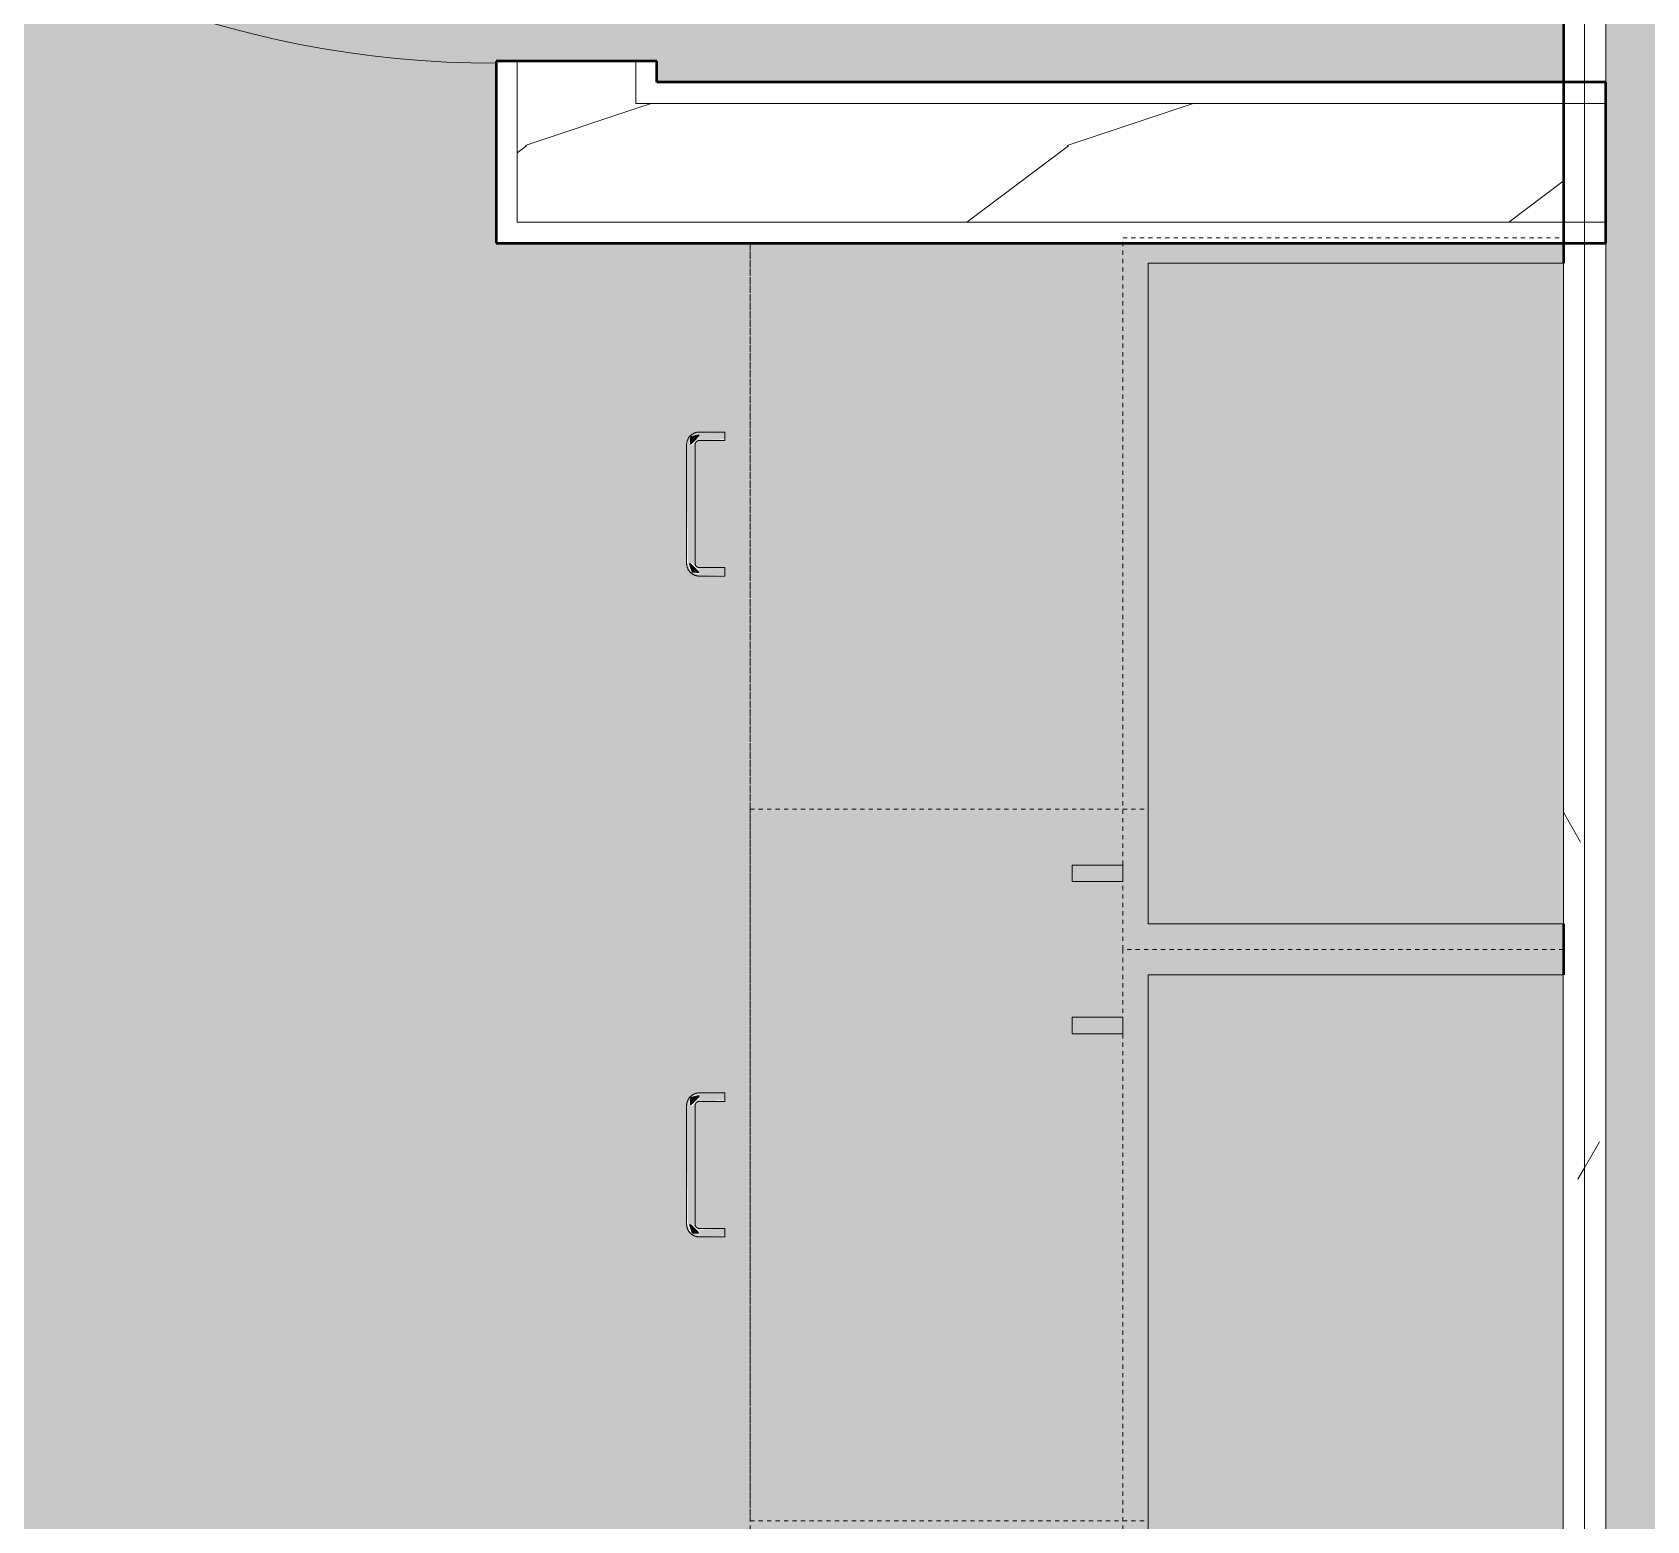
# Model space of a CAD drawing. Header units: inches. Extents: x -4218 to -1814, y 9706 to 12426.
# Drawn here: x -2983.71 to -2936.06, y 12035.33 to 12079.25 of the extents above; entities that cross this region are included whole.
import ezdxf

# ---------------------------------------------------------------- set-up
doc = ezdxf.new("R2010")
doc.units = ezdxf.units.IN
doc.header["$MEASUREMENT"] = 0
doc.linetypes.add('Dash', pattern=[0.25, 0.125, -0.125])
for name, color, linetype, lineweight in [('0-1', 7, 'Continuous', 5), ('0-2', 10, 'Continuous', 13), ('A-AREA-PATT-3', 7, 'Continuous', 9), ('A-DOOR-1', 7, 'Continuous', 9), ('A-DOOR-2', 50, 'Continuous', 20), ('A-WALL', 113, 'Continuous', 13), ('A-WALL-2', 250, 'Continuous', 50), ('A-WALL-3', 10, 'Continuous', 13), ('A-WALL-PATT-2', 55, 'Continuous', 9), ('A-WALL-PATT-6', 111, 'Continuous', 9), ('I-WALL-3', 2, 'Continuous', 50), ('Q-CASE', 31, 'Continuous', 9), ('Q-CASE-1', 9, 'Continuous', 9), ('Q-CASE-3', 7, 'Continuous', 9), ('Q-CASE-4', 7, 'Dash', 9), ('Q-CASE-HDLN-1', 7, 'Dash', 9), ('Q-CASE-HDLN-2', 31, 'Continuous', 9)]:
    doc.layers.add(name, color=color, linetype=linetype, lineweight=lineweight)
pattern_1 = [(216.87, (6.397, 15.994), (47.98094286, 31.9870857), [7.997, -71.971]), (206.565, (15.994, 11.196), (-15.993714, -15.9941327), [17.881, -17.881]), (198.435, (15.994, 3.199), (-31.9867405, -15.9938803), [10.115, -40.461])]
pattern_2 = [(0, (0, 0), (30.72, 7.68), [1.267, -21.773, 1.267, -21.773, -122.88]), (0, (0, 0), (30.72, 7.68), [-46.08, 1.267, -44.813, 1.267, -21.773, -53.76]), (0, (0, 0), (30.72, 7.68), [-115.2, 1.267, -14.093, 1.267, -37.133]), (120, (11.52, 3.84), (-22.011075, 22.7643004), [1.267, -21.773, 1.267, -21.773, -122.88]), (120, (11.52, 3.84), (-22.011075, 22.7643004), [-46.08, 1.267, -44.813, 1.267, -21.773, -53.76]), (120, (11.52, 3.84), (-22.011075, 22.7643004), [-115.2, 1.267, -14.093, 1.267, -37.133]), (240, (15.36, 19.2), (-8.708925, -30.4443004), [1.267, -21.773, 1.267, -21.773, -122.88]), (240, (15.36, 19.2), (-8.708925, -30.4443004), [-46.08, 1.267, -44.813, 1.267, -21.773, -53.76]), (240, (15.36, 19.2), (-8.708925, -30.4443004), [-115.2, 1.267, -14.093, 1.267, -37.133])]

# ---------------------------------------------------------------- blocks, each defined once
blk = doc.blocks.new('OD_CW_Countertop - OD_CW_Countertop-2380507-FLOOR PLAN - 2ND FLOOR')
at = {"layer": 'Q-CASE-HDLN-1'}
blk.add_line((0.738, 0), (130.706, 0), dxfattribs=at)
blk = doc.blocks.new('Single-Flush - 30_ x 80_ - MAGIC PAK DOOR-1420870-FLOOR PLAN - 2ND FLOOR')
at = {"layer": 'A-DOOR-1'}
blk.add_arc((15, 2.375), 30.067, 93.8141, 180, dxfattribs=at)
at = {"layer": 'A-DOOR-2'}
for p, q in [((13, 2.375), (13, 32.375)), ((15, 32.375), (13, 32.375)), ((15, 2.375), (15, 32.375)), ((15, 2.375), (13, 2.375))]:
    blk.add_line(p, q, dxfattribs=at)
blk = doc.blocks.new('Drawer_Base_Cabinet_3_drawer_12205 - 21_-V68-FLOOR PLAN - 2ND FLOOR')
at = {"layer": 'Q-CASE'}
for points in [[(-1.012, 25.782), (-1.012, 25.812), (-1.286, 25.72), (-1.295, 25.5), (-1.23, 25.528), (-1.012, 25.75)], [(2.488, 25.625), (2.488, 25.875), (-1.012, 25.838), (-1.012, 25.625), (1.008, 25.625)], [(2.8, 25.5), (2.738, 25.768), (2.488, 25.782), (2.516, 25.717), (2.738, 25.5), (2.77, 25.5)], [(-1.142, 24.75), (-1.174, 25.5), (-1.383, 25.5), (-1.351, 24.75), (-1.154, 24.75)], [(2.858, 25.5), (2.617, 25.5), (2.649, 24.75), (2.858, 24.75), (2.858, 25.402)]]:
    blk.add_hatch(color=256, dxfattribs=at).paths.add_polyline_path(points, flags=0)
at = {"layer": 'Q-CASE-HDLN-1'}
for p, q in [((11.238, 24), (-9.762, 24)), ((-9.762, 24), (-9.762, 12.25)), ((11.238, 24), (11.238, 12.25))]:
    blk.add_line(p, q, dxfattribs=at)
at = {"layer": 'Q-CASE-HDLN-2'}
for p, q in [((2.488, 25.875), (-1.012, 25.875)), ((-1.387, 25.5), (-1.387, 24.75)), ((-1.387, 25.5), (-1.387, 24.75)), ((-1.387, 25.5), (-1.387, 24.75)), ((-1.137, 24.75), (-1.137, 25.5)), ((-1.137, 24.75), (-1.137, 25.5)), ((-1.137, 24.75), (-1.137, 25.5)), ((-1.012, 25.625), (2.488, 25.625)), ((2.613, 25.5), (2.613, 24.75)), ((2.613, 25.5), (2.613, 24.75)), ((2.613, 25.5), (2.613, 24.75)), ((2.863, 24.75), (2.863, 25.5)), ((2.863, 24.75), (2.863, 25.5)), ((2.863, 24.75), (2.863, 25.5)), ((-1.387, 24.75), (-1.383, 24.75)), ((-1.383, 24.75), (-1.387, 24.75)), ((-1.387, 24.75), (-1.383, 24.75)), ((-1.383, 24.75), (-1.387, 24.75)), ((-1.387, 24.75), (-1.383, 24.75)), ((-1.137, 24.75), (-1.387, 24.75)), ((-1.142, 24.75), (-1.137, 24.75)), ((-1.137, 24.75), (-1.142, 24.75)), ((-1.142, 24.75), (-1.137, 24.75)), ((-1.137, 24.75), (-1.142, 24.75)), ((-1.142, 24.75), (-1.137, 24.75)), ((2.617, 24.75), (2.613, 24.75)), ((2.613, 24.75), (2.617, 24.75)), ((2.617, 24.75), (2.613, 24.75)), ((2.613, 24.75), (2.617, 24.75)), ((2.863, 24.75), (2.613, 24.75)), ((2.613, 24.75), (2.617, 24.75)), ((2.863, 24.75), (2.858, 24.75)), ((2.858, 24.75), (2.863, 24.75)), ((2.863, 24.75), (2.858, 24.75)), ((2.858, 24.75), (2.863, 24.75)), ((2.858, 24.75), (2.863, 24.75))]:
    blk.add_line(p, q, dxfattribs=at)
at = {"layer": 'Q-CASE-HDLN-2', "flags": 128}
for points in [[(-1.012, 25.875), (-1.027, 25.875), (-1.042, 25.874), (-1.057, 25.872), (-1.072, 25.87), (-1.087, 25.868), (-1.101, 25.864), (-1.116, 25.86), (-1.13, 25.856), (-1.144, 25.851), (-1.158, 25.845), (-1.172, 25.839), (-1.185, 25.833), (-1.199, 25.825), (-1.211, 25.818), (-1.224, 25.81), (-1.236, 25.801), (-1.248, 25.792), (-1.26, 25.782), (-1.271, 25.772), (-1.281, 25.761), (-1.292, 25.75), (-1.301, 25.739), (-1.311, 25.727), (-1.319, 25.715), (-1.328, 25.703), (-1.336, 25.69), (-1.343, 25.677), (-1.35, 25.663), (-1.356, 25.65), (-1.362, 25.636), (-1.367, 25.622), (-1.372, 25.608), (-1.376, 25.593), (-1.379, 25.578), (-1.382, 25.564), (-1.384, 25.549), (-1.386, 25.534), (-1.387, 25.519), (-1.387, 25.504), (-1.387, 25.5)], [(-1.292, 25.75), (-1.301, 25.739), (-1.311, 25.727), (-1.319, 25.715), (-1.328, 25.703), (-1.336, 25.69), (-1.343, 25.677), (-1.35, 25.663), (-1.356, 25.65), (-1.362, 25.636), (-1.367, 25.622), (-1.372, 25.608), (-1.376, 25.593), (-1.379, 25.578), (-1.382, 25.564), (-1.384, 25.549), (-1.386, 25.534), (-1.387, 25.519), (-1.387, 25.504), (-1.387, 25.5)], [(-1.292, 25.75), (-1.301, 25.739), (-1.311, 25.727), (-1.319, 25.715), (-1.328, 25.703), (-1.336, 25.69), (-1.343, 25.677), (-1.35, 25.663), (-1.356, 25.65), (-1.362, 25.636), (-1.367, 25.622), (-1.372, 25.608), (-1.376, 25.593), (-1.379, 25.578), (-1.382, 25.564), (-1.384, 25.549), (-1.386, 25.534), (-1.387, 25.519), (-1.387, 25.504), (-1.387, 25.5)], [(-1.012, 25.875), (-1.027, 25.875), (-1.042, 25.874), (-1.057, 25.872), (-1.072, 25.87), (-1.087, 25.868), (-1.101, 25.864), (-1.116, 25.86), (-1.13, 25.856), (-1.144, 25.851), (-1.158, 25.845), (-1.172, 25.839), (-1.185, 25.833), (-1.199, 25.825), (-1.211, 25.818), (-1.224, 25.81), (-1.236, 25.801), (-1.248, 25.792), (-1.26, 25.782), (-1.271, 25.772)], [(-1.012, 25.875), (-1.027, 25.875), (-1.042, 25.874), (-1.057, 25.872), (-1.072, 25.87), (-1.087, 25.868), (-1.101, 25.864), (-1.116, 25.86), (-1.13, 25.856), (-1.144, 25.851), (-1.158, 25.845), (-1.172, 25.839), (-1.185, 25.833), (-1.199, 25.825), (-1.211, 25.818), (-1.224, 25.81), (-1.236, 25.801), (-1.248, 25.792), (-1.26, 25.782), (-1.271, 25.772)], [(2.738, 25.779), (2.727, 25.789), (2.715, 25.798), (2.703, 25.807), (2.69, 25.816), (2.678, 25.823), (2.664, 25.831), (2.651, 25.838), (2.637, 25.844), (2.624, 25.85), (2.61, 25.855), (2.595, 25.859), (2.581, 25.863), (2.566, 25.867), (2.551, 25.87), (2.537, 25.872), (2.522, 25.873), (2.507, 25.875), (2.492, 25.875), (2.488, 25.875)], [(2.738, 25.779), (2.727, 25.789), (2.715, 25.798), (2.703, 25.807), (2.69, 25.816), (2.678, 25.823), (2.664, 25.831), (2.651, 25.838), (2.637, 25.844), (2.624, 25.85), (2.61, 25.855), (2.595, 25.859), (2.581, 25.863), (2.566, 25.867), (2.551, 25.87), (2.537, 25.872), (2.522, 25.873), (2.507, 25.875), (2.492, 25.875), (2.488, 25.875)], [(2.863, 25.5), (2.862, 25.515), (2.862, 25.53), (2.86, 25.545), (2.858, 25.56), (2.855, 25.575), (2.852, 25.589), (2.848, 25.604), (2.844, 25.618), (2.839, 25.632), (2.833, 25.646), (2.827, 25.66), (2.82, 25.673), (2.813, 25.686), (2.805, 25.699), (2.797, 25.712), (2.788, 25.724), (2.779, 25.736), (2.77, 25.747), (2.76, 25.758), (2.749, 25.769), (2.738, 25.779), (2.727, 25.789), (2.715, 25.798), (2.703, 25.807), (2.69, 25.816), (2.678, 25.823), (2.664, 25.831), (2.651, 25.838), (2.637, 25.844), (2.624, 25.85), (2.61, 25.855), (2.595, 25.859), (2.581, 25.863), (2.566, 25.867), (2.551, 25.87), (2.537, 25.872), (2.522, 25.873), (2.507, 25.875), (2.492, 25.875), (2.488, 25.875)], [(2.863, 25.5), (2.862, 25.515), (2.862, 25.53), (2.86, 25.545), (2.858, 25.56), (2.855, 25.575), (2.852, 25.589), (2.848, 25.604), (2.844, 25.618), (2.839, 25.632), (2.833, 25.646), (2.827, 25.66), (2.82, 25.673), (2.813, 25.686), (2.805, 25.699), (2.797, 25.712), (2.788, 25.724), (2.779, 25.736), (2.77, 25.747), (2.76, 25.758)], [(2.863, 25.5), (2.862, 25.515), (2.862, 25.53), (2.86, 25.545), (2.858, 25.56), (2.855, 25.575), (2.852, 25.589), (2.848, 25.604), (2.844, 25.618), (2.839, 25.632), (2.833, 25.646), (2.827, 25.66), (2.82, 25.673), (2.813, 25.686), (2.805, 25.699), (2.797, 25.712), (2.788, 25.724), (2.779, 25.736), (2.77, 25.747), (2.76, 25.758)], [(-1.137, 25.5), (-1.137, 25.505), (-1.137, 25.51), (-1.136, 25.515), (-1.136, 25.52), (-1.135, 25.525), (-1.134, 25.53), (-1.132, 25.535), (-1.131, 25.539), (-1.129, 25.544), (-1.127, 25.549), (-1.125, 25.553), (-1.123, 25.558), (-1.121, 25.562), (-1.118, 25.566), (-1.115, 25.571), (-1.113, 25.575), (-1.109, 25.579), (-1.106, 25.582), (-1.103, 25.586), (-1.099, 25.59), (-1.096, 25.593), (-1.092, 25.596), (-1.088, 25.599), (-1.084, 25.602), (-1.08, 25.605), (-1.076, 25.608), (-1.071, 25.61), (-1.067, 25.613), (-1.062, 25.615), (-1.058, 25.617), (-1.053, 25.618), (-1.048, 25.62), (-1.043, 25.621), (-1.038, 25.622), (-1.034, 25.623), (-1.029, 25.624), (-1.024, 25.624), (-1.019, 25.625), (-1.014, 25.625)], [(-1.137, 25.5), (-1.137, 25.505), (-1.137, 25.51), (-1.136, 25.515), (-1.136, 25.52), (-1.135, 25.525), (-1.134, 25.53), (-1.132, 25.535), (-1.131, 25.539), (-1.129, 25.544), (-1.127, 25.549), (-1.125, 25.553), (-1.123, 25.558), (-1.121, 25.562), (-1.118, 25.566), (-1.115, 25.571), (-1.113, 25.575), (-1.109, 25.579), (-1.106, 25.582), (-1.103, 25.586), (-1.099, 25.59), (-1.096, 25.593), (-1.092, 25.596), (-1.088, 25.599), (-1.084, 25.602), (-1.08, 25.605), (-1.076, 25.608), (-1.071, 25.61), (-1.067, 25.613), (-1.062, 25.615), (-1.058, 25.617), (-1.053, 25.618), (-1.048, 25.62), (-1.043, 25.621), (-1.038, 25.622), (-1.034, 25.623), (-1.029, 25.624), (-1.024, 25.624), (-1.019, 25.625), (-1.014, 25.625)], [(-1.137, 25.5), (-1.137, 25.505), (-1.137, 25.51), (-1.136, 25.515), (-1.136, 25.52), (-1.135, 25.525), (-1.134, 25.53), (-1.132, 25.535), (-1.131, 25.539), (-1.129, 25.544), (-1.127, 25.549), (-1.125, 25.553), (-1.123, 25.558), (-1.121, 25.562), (-1.118, 25.566), (-1.115, 25.571), (-1.113, 25.575), (-1.109, 25.579), (-1.106, 25.582), (-1.103, 25.586), (-1.099, 25.59), (-1.096, 25.593), (-1.092, 25.596), (-1.088, 25.599), (-1.084, 25.602), (-1.08, 25.605), (-1.076, 25.608), (-1.071, 25.61), (-1.067, 25.613), (-1.062, 25.615), (-1.058, 25.617), (-1.053, 25.618), (-1.048, 25.62), (-1.043, 25.621), (-1.038, 25.622), (-1.034, 25.623), (-1.029, 25.624), (-1.024, 25.624), (-1.019, 25.625), (-1.014, 25.625), (-1.012, 25.625)], [(2.488, 25.625), (2.493, 25.625), (2.498, 25.625), (2.503, 25.624), (2.508, 25.623), (2.513, 25.623), (2.517, 25.621), (2.522, 25.62), (2.527, 25.619), (2.532, 25.617), (2.536, 25.615), (2.541, 25.613), (2.545, 25.611), (2.55, 25.608), (2.554, 25.606), (2.558, 25.603), (2.562, 25.6), (2.566, 25.597), (2.57, 25.594), (2.574, 25.591), (2.577, 25.587), (2.581, 25.583), (2.584, 25.58), (2.587, 25.576), (2.59, 25.572), (2.593, 25.568), (2.596, 25.563), (2.598, 25.559), (2.6, 25.554), (2.602, 25.55), (2.604, 25.545), (2.606, 25.541), (2.607, 25.536), (2.609, 25.531), (2.61, 25.526), (2.611, 25.521), (2.612, 25.516), (2.612, 25.511), (2.613, 25.506), (2.613, 25.501), (2.613, 25.5)], [(2.488, 25.625), (2.493, 25.625), (2.498, 25.625), (2.503, 25.624), (2.508, 25.623), (2.513, 25.623), (2.517, 25.621), (2.522, 25.62), (2.527, 25.619), (2.532, 25.617), (2.536, 25.615), (2.541, 25.613), (2.545, 25.611), (2.55, 25.608), (2.554, 25.606), (2.558, 25.603), (2.562, 25.6), (2.566, 25.597), (2.57, 25.594), (2.574, 25.591), (2.577, 25.587), (2.581, 25.583), (2.584, 25.58), (2.587, 25.576), (2.59, 25.572), (2.593, 25.568), (2.596, 25.563), (2.598, 25.559), (2.6, 25.554), (2.602, 25.55), (2.604, 25.545), (2.606, 25.541), (2.607, 25.536), (2.609, 25.531), (2.61, 25.526), (2.611, 25.521), (2.612, 25.516), (2.612, 25.511), (2.613, 25.506), (2.613, 25.501), (2.613, 25.5)], [(2.488, 25.625), (2.493, 25.625), (2.498, 25.625), (2.503, 25.624), (2.508, 25.623), (2.513, 25.623), (2.517, 25.621), (2.522, 25.62), (2.527, 25.619), (2.532, 25.617), (2.536, 25.615), (2.541, 25.613), (2.545, 25.611), (2.55, 25.608), (2.554, 25.606), (2.558, 25.603), (2.562, 25.6), (2.566, 25.597), (2.57, 25.594), (2.574, 25.591), (2.577, 25.587), (2.581, 25.583), (2.584, 25.58), (2.587, 25.576), (2.59, 25.572), (2.593, 25.568), (2.596, 25.563), (2.598, 25.559), (2.6, 25.554), (2.602, 25.55), (2.604, 25.545), (2.606, 25.541), (2.607, 25.536), (2.609, 25.531), (2.61, 25.526), (2.611, 25.521), (2.612, 25.516), (2.612, 25.511), (2.613, 25.506), (2.613, 25.501), (2.613, 25.5)]]:
    blk.add_lwpolyline(points, dxfattribs=at)
blk = doc.blocks.new('Drawer_Base_Cabinet_3_drawer_12205 - 18_-V69-FLOOR PLAN - 2ND FLOOR')
at = {"layer": 'Q-CASE'}
for points in [[(-1.012, 25.782), (-1.012, 25.812), (-1.286, 25.72), (-1.295, 25.5), (-1.23, 25.528), (-1.012, 25.75)], [(2.488, 25.625), (2.488, 25.875), (-1.012, 25.838), (-1.012, 25.625), (1.616, 25.625)], [(2.8, 25.5), (2.738, 25.768), (2.488, 25.782), (2.516, 25.717), (2.738, 25.5), (2.77, 25.5)], [(-1.142, 25.5), (-1.383, 25.5), (-1.351, 24.75), (-1.142, 24.75)], [(2.858, 25.5), (2.617, 25.5), (2.649, 24.75), (2.858, 24.75), (2.858, 25.402)]]:
    blk.add_hatch(color=256, dxfattribs=at).paths.add_polyline_path(points, flags=0)
at = {"layer": 'Q-CASE-HDLN-1'}
for p, q in [((8.436, 24), (-8.262, 24)), ((-8.262, 24), (-8.262, 12.25))]:
    blk.add_line(p, q, dxfattribs=at)
at = {"layer": 'Q-CASE-HDLN-2'}
for p, q in [((2.488, 25.875), (-1.012, 25.875)), ((-1.387, 25.5), (-1.387, 24.75)), ((-1.387, 25.5), (-1.387, 24.75)), ((-1.387, 25.5), (-1.387, 24.75)), ((-1.137, 24.75), (-1.137, 25.5)), ((-1.137, 24.75), (-1.137, 25.5)), ((-1.137, 24.75), (-1.137, 25.5)), ((-1.012, 25.625), (2.488, 25.625)), ((2.613, 25.5), (2.613, 24.75)), ((2.613, 25.5), (2.613, 24.75)), ((2.613, 25.5), (2.613, 24.75)), ((2.863, 24.75), (2.863, 25.5)), ((2.863, 24.75), (2.863, 25.5)), ((2.863, 24.75), (2.863, 25.5)), ((-1.387, 24.75), (-1.383, 24.75)), ((-1.383, 24.75), (-1.387, 24.75)), ((-1.387, 24.75), (-1.383, 24.75)), ((-1.383, 24.75), (-1.387, 24.75)), ((-1.387, 24.75), (-1.383, 24.75)), ((-1.137, 24.75), (-1.387, 24.75)), ((-1.142, 24.75), (-1.137, 24.75)), ((-1.137, 24.75), (-1.142, 24.75)), ((-1.142, 24.75), (-1.137, 24.75)), ((-1.137, 24.75), (-1.142, 24.75)), ((-1.142, 24.75), (-1.137, 24.75)), ((2.617, 24.75), (2.613, 24.75)), ((2.613, 24.75), (2.617, 24.75)), ((2.617, 24.75), (2.613, 24.75)), ((2.613, 24.75), (2.617, 24.75)), ((2.863, 24.75), (2.613, 24.75)), ((2.613, 24.75), (2.617, 24.75)), ((2.863, 24.75), (2.858, 24.75)), ((2.858, 24.75), (2.863, 24.75)), ((2.863, 24.75), (2.858, 24.75)), ((2.858, 24.75), (2.863, 24.75)), ((2.858, 24.75), (2.863, 24.75))]:
    blk.add_line(p, q, dxfattribs=at)
at = {"layer": 'Q-CASE-HDLN-2', "flags": 128}
for points in [[(-1.012, 25.875), (-1.027, 25.875), (-1.042, 25.874), (-1.057, 25.872), (-1.072, 25.87), (-1.087, 25.868), (-1.101, 25.864), (-1.116, 25.86), (-1.13, 25.856), (-1.144, 25.851), (-1.158, 25.845), (-1.172, 25.839), (-1.185, 25.833), (-1.199, 25.825), (-1.211, 25.818), (-1.224, 25.81), (-1.236, 25.801), (-1.248, 25.792), (-1.26, 25.782), (-1.271, 25.772), (-1.281, 25.761), (-1.292, 25.75), (-1.301, 25.739), (-1.311, 25.727), (-1.319, 25.715), (-1.328, 25.703), (-1.336, 25.69), (-1.343, 25.677), (-1.35, 25.663), (-1.356, 25.65), (-1.362, 25.636), (-1.367, 25.622), (-1.372, 25.608), (-1.376, 25.593), (-1.379, 25.578), (-1.382, 25.564), (-1.384, 25.549), (-1.386, 25.534), (-1.387, 25.519), (-1.387, 25.504), (-1.387, 25.5)], [(-1.292, 25.75), (-1.301, 25.739), (-1.311, 25.727), (-1.319, 25.715), (-1.328, 25.703), (-1.336, 25.69), (-1.343, 25.677), (-1.35, 25.663), (-1.356, 25.65), (-1.362, 25.636), (-1.367, 25.622), (-1.372, 25.608), (-1.376, 25.593), (-1.379, 25.578), (-1.382, 25.564), (-1.384, 25.549), (-1.386, 25.534), (-1.387, 25.519), (-1.387, 25.504), (-1.387, 25.5)], [(-1.292, 25.75), (-1.301, 25.739), (-1.311, 25.727), (-1.319, 25.715), (-1.328, 25.703), (-1.336, 25.69), (-1.343, 25.677), (-1.35, 25.663), (-1.356, 25.65), (-1.362, 25.636), (-1.367, 25.622), (-1.372, 25.608), (-1.376, 25.593), (-1.379, 25.578), (-1.382, 25.564), (-1.384, 25.549), (-1.386, 25.534), (-1.387, 25.519), (-1.387, 25.504), (-1.387, 25.5)], [(-1.012, 25.875), (-1.027, 25.875), (-1.042, 25.874), (-1.057, 25.872), (-1.072, 25.87), (-1.087, 25.868), (-1.101, 25.864), (-1.116, 25.86), (-1.13, 25.856), (-1.144, 25.851), (-1.158, 25.845), (-1.172, 25.839), (-1.185, 25.833), (-1.199, 25.825), (-1.211, 25.818), (-1.224, 25.81), (-1.236, 25.801), (-1.248, 25.792), (-1.26, 25.782), (-1.271, 25.772)], [(-1.012, 25.875), (-1.027, 25.875), (-1.042, 25.874), (-1.057, 25.872), (-1.072, 25.87), (-1.087, 25.868), (-1.101, 25.864), (-1.116, 25.86), (-1.13, 25.856), (-1.144, 25.851), (-1.158, 25.845), (-1.172, 25.839), (-1.185, 25.833), (-1.199, 25.825), (-1.211, 25.818), (-1.224, 25.81), (-1.236, 25.801), (-1.248, 25.792), (-1.26, 25.782), (-1.271, 25.772)], [(2.738, 25.779), (2.727, 25.789), (2.715, 25.798), (2.703, 25.807), (2.69, 25.816), (2.678, 25.823), (2.664, 25.831), (2.651, 25.838), (2.637, 25.844), (2.624, 25.85), (2.61, 25.855), (2.595, 25.859), (2.581, 25.863), (2.566, 25.867), (2.551, 25.87), (2.537, 25.872), (2.522, 25.873), (2.507, 25.875), (2.492, 25.875), (2.488, 25.875)], [(2.738, 25.779), (2.727, 25.789), (2.715, 25.798), (2.703, 25.807), (2.69, 25.816), (2.678, 25.823), (2.664, 25.831), (2.651, 25.838), (2.637, 25.844), (2.624, 25.85), (2.61, 25.855), (2.595, 25.859), (2.581, 25.863), (2.566, 25.867), (2.551, 25.87), (2.537, 25.872), (2.522, 25.873), (2.507, 25.875), (2.492, 25.875), (2.488, 25.875)], [(2.863, 25.5), (2.862, 25.515), (2.862, 25.53), (2.86, 25.545), (2.858, 25.56), (2.855, 25.575), (2.852, 25.589), (2.848, 25.604), (2.844, 25.618), (2.839, 25.632), (2.833, 25.646), (2.827, 25.66), (2.82, 25.673), (2.813, 25.686), (2.805, 25.699), (2.797, 25.712), (2.788, 25.724), (2.779, 25.736), (2.77, 25.747), (2.76, 25.758), (2.749, 25.769), (2.738, 25.779), (2.727, 25.789), (2.715, 25.798), (2.703, 25.807), (2.69, 25.816), (2.678, 25.823), (2.664, 25.831), (2.651, 25.838), (2.637, 25.844), (2.624, 25.85), (2.61, 25.855), (2.595, 25.859), (2.581, 25.863), (2.566, 25.867), (2.551, 25.87), (2.537, 25.872), (2.522, 25.873), (2.507, 25.875), (2.492, 25.875), (2.488, 25.875)], [(2.863, 25.5), (2.862, 25.515), (2.862, 25.53), (2.86, 25.545), (2.858, 25.56), (2.855, 25.575), (2.852, 25.589), (2.848, 25.604), (2.844, 25.618), (2.839, 25.632), (2.833, 25.646), (2.827, 25.66), (2.82, 25.673), (2.813, 25.686), (2.805, 25.699), (2.797, 25.712), (2.788, 25.724), (2.779, 25.736), (2.77, 25.747), (2.76, 25.758)], [(2.863, 25.5), (2.862, 25.515), (2.862, 25.53), (2.86, 25.545), (2.858, 25.56), (2.855, 25.575), (2.852, 25.589), (2.848, 25.604), (2.844, 25.618), (2.839, 25.632), (2.833, 25.646), (2.827, 25.66), (2.82, 25.673), (2.813, 25.686), (2.805, 25.699), (2.797, 25.712), (2.788, 25.724), (2.779, 25.736), (2.77, 25.747), (2.76, 25.758)], [(-1.137, 25.5), (-1.137, 25.505), (-1.137, 25.51), (-1.136, 25.515), (-1.136, 25.52), (-1.135, 25.525), (-1.134, 25.53), (-1.132, 25.535), (-1.131, 25.539), (-1.129, 25.544), (-1.127, 25.549), (-1.125, 25.553), (-1.123, 25.558), (-1.121, 25.562), (-1.118, 25.566), (-1.115, 25.571), (-1.113, 25.575), (-1.109, 25.579), (-1.106, 25.582), (-1.103, 25.586), (-1.099, 25.59), (-1.096, 25.593), (-1.092, 25.596), (-1.088, 25.599), (-1.084, 25.602), (-1.08, 25.605), (-1.076, 25.608), (-1.071, 25.61), (-1.067, 25.613), (-1.062, 25.615), (-1.058, 25.617), (-1.053, 25.618), (-1.048, 25.62), (-1.043, 25.621), (-1.038, 25.622), (-1.034, 25.623), (-1.029, 25.624), (-1.024, 25.624), (-1.019, 25.625), (-1.014, 25.625)], [(-1.137, 25.5), (-1.137, 25.505), (-1.137, 25.51), (-1.136, 25.515), (-1.136, 25.52), (-1.135, 25.525), (-1.134, 25.53), (-1.132, 25.535), (-1.131, 25.539), (-1.129, 25.544), (-1.127, 25.549), (-1.125, 25.553), (-1.123, 25.558), (-1.121, 25.562), (-1.118, 25.566), (-1.115, 25.571), (-1.113, 25.575), (-1.109, 25.579), (-1.106, 25.582), (-1.103, 25.586), (-1.099, 25.59), (-1.096, 25.593), (-1.092, 25.596), (-1.088, 25.599), (-1.084, 25.602), (-1.08, 25.605), (-1.076, 25.608), (-1.071, 25.61), (-1.067, 25.613), (-1.062, 25.615), (-1.058, 25.617), (-1.053, 25.618), (-1.048, 25.62), (-1.043, 25.621), (-1.038, 25.622), (-1.034, 25.623), (-1.029, 25.624), (-1.024, 25.624), (-1.019, 25.625), (-1.014, 25.625)], [(-1.137, 25.5), (-1.137, 25.505), (-1.137, 25.51), (-1.136, 25.515), (-1.136, 25.52), (-1.135, 25.525), (-1.134, 25.53), (-1.132, 25.535), (-1.131, 25.539), (-1.129, 25.544), (-1.127, 25.549), (-1.125, 25.553), (-1.123, 25.558), (-1.121, 25.562), (-1.118, 25.566), (-1.115, 25.571), (-1.113, 25.575), (-1.109, 25.579), (-1.106, 25.582), (-1.103, 25.586), (-1.099, 25.59), (-1.096, 25.593), (-1.092, 25.596), (-1.088, 25.599), (-1.084, 25.602), (-1.08, 25.605), (-1.076, 25.608), (-1.071, 25.61), (-1.067, 25.613), (-1.062, 25.615), (-1.058, 25.617), (-1.053, 25.618), (-1.048, 25.62), (-1.043, 25.621), (-1.038, 25.622), (-1.034, 25.623), (-1.029, 25.624), (-1.024, 25.624), (-1.019, 25.625), (-1.014, 25.625), (-1.012, 25.625)], [(2.488, 25.625), (2.493, 25.625), (2.498, 25.625), (2.503, 25.624), (2.508, 25.623), (2.513, 25.623), (2.517, 25.621), (2.522, 25.62), (2.527, 25.619), (2.532, 25.617), (2.536, 25.615), (2.541, 25.613), (2.545, 25.611), (2.55, 25.608), (2.554, 25.606), (2.558, 25.603), (2.562, 25.6), (2.566, 25.597), (2.57, 25.594), (2.574, 25.591), (2.577, 25.587), (2.581, 25.583), (2.584, 25.58), (2.587, 25.576), (2.59, 25.572), (2.593, 25.568), (2.596, 25.563), (2.598, 25.559), (2.6, 25.554), (2.602, 25.55), (2.604, 25.545), (2.606, 25.541), (2.607, 25.536), (2.609, 25.531), (2.61, 25.526), (2.611, 25.521), (2.612, 25.516), (2.612, 25.511), (2.613, 25.506), (2.613, 25.501), (2.613, 25.5)], [(2.488, 25.625), (2.493, 25.625), (2.498, 25.625), (2.503, 25.624), (2.508, 25.623), (2.513, 25.623), (2.517, 25.621), (2.522, 25.62), (2.527, 25.619), (2.532, 25.617), (2.536, 25.615), (2.541, 25.613), (2.545, 25.611), (2.55, 25.608), (2.554, 25.606), (2.558, 25.603), (2.562, 25.6), (2.566, 25.597), (2.57, 25.594), (2.574, 25.591), (2.577, 25.587), (2.581, 25.583), (2.584, 25.58), (2.587, 25.576), (2.59, 25.572), (2.593, 25.568), (2.596, 25.563), (2.598, 25.559), (2.6, 25.554), (2.602, 25.55), (2.604, 25.545), (2.606, 25.541), (2.607, 25.536), (2.609, 25.531), (2.61, 25.526), (2.611, 25.521), (2.612, 25.516), (2.612, 25.511), (2.613, 25.506), (2.613, 25.501), (2.613, 25.5)], [(2.488, 25.625), (2.493, 25.625), (2.498, 25.625), (2.503, 25.624), (2.508, 25.623), (2.513, 25.623), (2.517, 25.621), (2.522, 25.62), (2.527, 25.619), (2.532, 25.617), (2.536, 25.615), (2.541, 25.613), (2.545, 25.611), (2.55, 25.608), (2.554, 25.606), (2.558, 25.603), (2.562, 25.6), (2.566, 25.597), (2.57, 25.594), (2.574, 25.591), (2.577, 25.587), (2.581, 25.583), (2.584, 25.58), (2.587, 25.576), (2.59, 25.572), (2.593, 25.568), (2.596, 25.563), (2.598, 25.559), (2.6, 25.554), (2.602, 25.55), (2.604, 25.545), (2.606, 25.541), (2.607, 25.536), (2.609, 25.531), (2.61, 25.526), (2.611, 25.521), (2.612, 25.516), (2.612, 25.511), (2.613, 25.506), (2.613, 25.501), (2.613, 25.5)]]:
    blk.add_lwpolyline(points, dxfattribs=at)
blk = doc.blocks.new('300 Series Wall Hung Cabinet_301 - 21_-2351527-FLOOR PLAN - 2ND FLOOR')
at = {"layer": 'Q-CASE-1'}
for points in [[(9.75, -0.188), (-9.75, -0.188), (-9.75, -12.438), (9.75, -12.438), (9.75, -8.386)], [(-8.012, -13.188), (-8.5, -13.188), (-8.5, -14.687), (-8.012, -14.687)]]:
    blk.add_hatch(color=256, dxfattribs=at).paths.add_polyline_path(points, flags=0)
at = {"layer": 'Q-CASE-3'}
for p, q in [((9.75, -0.188), (-9.75, -0.188)), ((-9.75, -0.188), (-9.75, -12.438)), ((9.75, -12.438), (9.75, -0.188)), ((-9.75, -12.438), (9.75, -12.438)), ((-8.5, -13.188), (-8.012, -13.188)), ((-8.5, -13.188), (-8.5, -14.687)), ((-8.012, -14.687), (-8.012, -13.188)), ((-8.5, -14.687), (-8.012, -14.687))]:
    blk.add_line(p, q, dxfattribs=at)
at = {"layer": 'Q-CASE-4'}
for p, q in [((10.5, -0.188), (-10.5, -0.188)), ((-10.5, -0.188), (-10.5, -13.188)), ((10.5, -13.188), (10.5, -0.188)), ((-10.5, -13.188), (10.5, -13.188))]:
    blk.add_line(p, q, dxfattribs=at)
blk = doc.blocks.new('300 Series Wall Hung Cabinet_301 - 21_-2351003-FLOOR PLAN - 2ND FLOOR')
at = {"layer": 'Q-CASE-1'}
for points in [[(-8.5, 13.188), (-8.012, 13.188), (-8.012, 14.687), (-8.5, 14.687)], [(-9.75, 0.187), (9.75, 0.187), (9.75, 12.438), (-9.75, 12.438), (-9.75, 8.386)]]:
    blk.add_hatch(color=256, dxfattribs=at).paths.add_polyline_path(points, flags=0)
at = {"layer": 'Q-CASE-3'}
for p, q in [((-8.012, 14.687), (-8.5, 14.687)), ((-8.5, 14.687), (-8.5, 13.188)), ((-8.012, 13.188), (-8.012, 14.687)), ((-8.012, 13.188), (-8.5, 13.188)), ((9.75, 12.438), (-9.75, 12.438)), ((-9.75, 12.438), (-9.75, 0.187)), ((9.75, 0.187), (9.75, 12.438)), ((-9.75, 0.187), (9.75, 0.187))]:
    blk.add_line(p, q, dxfattribs=at)
at = {"layer": 'Q-CASE-4'}
for p, q in [((-10.5, 0.187), (-10.5, 13.188)), ((-10.5, 13.188), (10.5, 13.188)), ((10.5, 13.188), (10.5, 0.187)), ((10.5, 0.187), (-10.5, 0.187))]:
    blk.add_line(p, q, dxfattribs=at)
blk = doc.blocks.new('CTR - 1st Phase - Unit Layouts_rvt-1-FLOOR PLAN - 2ND FLOOR')
at = {"layer": 'A-WALL-PATT-2'}
h = blk.add_hatch(dxfattribs=at)
h.set_pattern_fill('FP_2', color=256, style=0, pattern_type=2)
h.set_pattern_definition(pattern_1)
h.paths.add_polyline_path([(-2969.4, 12073.656), (-2965.9, 12073.67), (-2965.9, 12078.406), (-2969.4, 12078.406), (-2969.4, 12073.749)], flags=0)
h.paths.add_polyline_path([(-2965.9, 12108.406), (-2965.9, 12109.714), (-2969.4, 12109.714), (-2969.4, 12108.406), (-2966.113, 12108.406)], flags=0)
h = blk.add_hatch(dxfattribs=at)
h.set_pattern_fill('FP_2', color=256, style=0, pattern_type=2)
h.set_pattern_definition(pattern_1)
h.paths.add_polyline_path([(-2938.524, 12073.656), (-2938.524, 12077.156), (-2965.9, 12077.156), (-2965.9, 12073.656), (-2950.774, 12073.656)], flags=0)
at = {"layer": 'A-WALL-2'}
for p, q in [((-2970.025, 12078.406), (-2970.025, 12073.031)), ((-2965.275, 12078.406), (-2970.025, 12078.406)), ((-2965.275, 12077.781), (-2965.275, 12078.406)), ((-2937.274, 12077.781), (-2965.275, 12077.781)), ((-2937.274, 12073.031), (-2937.274, 12077.781)), ((-2970.025, 12073.031), (-2969.4, 12073.031)), ((-2969.4, 12073.031), (-2965.275, 12073.031)), ((-2965.275, 12073.031), (-2937.274, 12073.031))]:
    blk.add_line(p, q, dxfattribs=at)
at = {"layer": 'A-WALL-3'}
for p, q in [((-2969.4, 12073.656), (-2969.4, 12078.406)), ((-2965.9, 12077.156), (-2965.9, 12078.406)), ((-2965.275, 12077.156), (-2965.9, 12077.156)), ((-2937.274, 12077.156), (-2965.275, 12077.156)), ((-2965.9, 12073.656), (-2969.4, 12073.656)), ((-2965.275, 12073.656), (-2965.9, 12073.656)), ((-2937.274, 12073.656), (-2965.275, 12073.656))]:
    blk.add_line(p, q, dxfattribs=at)
at = {"layer": '0-2'}
for name, p, rotation in [('Single-Flush - 30_ x 80_ - MAGIC PAK DOOR-1420870-FLOOR PLAN - 2ND FLOOR', (-2967.65, 12093.406), 89.99999999995013), ('300 Series Wall Hung Cabinet_301 - 21_-2351003-FLOOR PLAN - 2ND FLOOR', (-2938.336, 12062.691), 89.99999999999767), ('Drawer_Base_Cabinet_3_drawer_12205 - 18_-V69-FLOOR PLAN - 2ND FLOOR', (-2938.524, 12064.595), 90.00000000004277), ('OD_CW_Countertop - OD_CW_Countertop-2380507-FLOOR PLAN - 2ND FLOOR', (-2962.524, 11942.325), 89.99999999995376), ('Drawer_Base_Cabinet_3_drawer_12205 - 21_-V68-FLOOR PLAN - 2ND FLOOR', (-2938.524, 12045.095), 90.00000000004277), ('300 Series Wall Hung Cabinet_301 - 21_-2351527-FLOOR PLAN - 2ND FLOOR', (-2938.336, 12041.691), 269.9999999999977)]:
    blk.add_blockref(name, p, dxfattribs=dict(at, rotation=rotation))

msp = doc.modelspace()

# ---------------------------------------------------------------- hatches: boundary and pattern name
at = {"layer": 'A-AREA-PATT-3'}
h = msp.add_hatch(color=256, dxfattribs=at)
h.paths.add_polyline_path([(-3005.97105, 11725.9894), (-3005.97105, 11733.71562), (-3005.84408, 11734.68003), (-3005.47183, 11735.57873), (-3004.87967, 11736.35045), (-3004.10794, 11736.94262), (-3003.20925, 11737.31487), (-3002.16852, 11737.44184), (-3000.85649, 11737.44184), (-3001.20421, 11740.46562), (-3002.39596, 11741.46562), (-3002.96273, 11742.46562), (-3003.23067, 11743.46562), (-3003.40767, 11744.46942), (-3003.49483, 11745.46562), (-3003.32052, 11747.45801), (-3002.78258, 11749.46562), (-3002.05464, 11751.46562), (-3001.12202, 11753.46562), (-2999.73459, 11755.46562), (-2998.73459, 11756.46562), (-2997.86857, 11756.96562), (-2996.49483, 11757.46562), (-2995.49483, 11757.46562), (-2994.12109, 11756.96562), (-2993.25506, 11756.46562), (-2992.25506, 11755.46562), (-2990.86763, 11753.46562), (-2989.93502, 11751.46562), (-2989.20708, 11749.46562), (-2988.66914, 11747.45801), (-2988.49483, 11745.46562), (-2988.66914, 11743.97514), (-2988.75898, 11743.46562), (-2989.02693, 11742.46562), (-2989.5937, 11741.46562), (-2990.78545, 11740.46562), (-2991.13317, 11737.44184), (-2989.74483, 11737.44184), (-2988.78041, 11737.31487), (-2987.88172, 11736.94262), (-2987.10999, 11736.35045), (-2986.51783, 11735.57873), (-2986.14557, 11734.68003), (-2986.01861, 11733.71562), (-2986.01861, 11725.9894), (-2938.52374, 11725.9894), (-2938.52374, 11748.50029), (-2974.52374, 11748.50029), (-2974.52374, 11753.25029), (-2938.52374, 11753.25029), (-2938.52374, 11789.25029), (-3024.6006, 11789.25029), (-3024.6006, 11790.12529), (-2988.6006, 11790.12529), (-2988.6006, 11793.12529), (-3024.6006, 11793.12529), (-3024.6006, 11794.00029), (-2938.52374, 11794.00029), (-2938.52374, 11914.00029), (-3058.6006, 11914.00029), (-3058.6006, 11906.01132), (-3057.8506, 11906.01132), (-3057.8506, 11903.51132), (-3058.6006, 11903.51132), (-3058.6006, 11903.26132), (-3059.9756, 11903.26132), (-3059.9756, 11874.26132), (-3058.6006, 11874.26132), (-3058.6006, 11843.01132), (-3057.8506, 11843.01132), (-3057.8506, 11840.51132), (-3058.6006, 11840.51132), (-3058.6006, 11833.10214), (-3065.12374, 11833.10214), (-3065.12374, 11830.00029), (-3069.87374, 11830.00029), (-3069.87374, 11833.10214), (-3092.12374, 11833.10214), (-3092.12374, 11940.76132), (-3087.37374, 11940.76132), (-3087.37374, 11951.06279), (-3051.62374, 11951.06279), (-3051.62374, 11921.06279), (-3087.37374, 11921.06279), (-3087.37374, 11918.75029), (-2938.52374, 11918.75029), (-2938.52374, 11919.12529), (-2963.52374, 11919.12529), (-2963.52374, 11932.12529), (-2961.57102, 11934.078), (-2962.63116, 11935.13813), (-2962.27845, 11935.47619), (-2961.22564, 11934.42338), (-2951.52374, 11944.12529), (-2938.52374, 11944.12529), (-2938.52374, 11944.87529), (-2950.77374, 11944.87529), (-2950.77374, 11958.37529), (-2938.52374, 11958.37529), (-2938.52374, 11959.12529), (-2953.01193, 11959.12529), (-2953.01193, 11959.56279), (-2953.13004, 11959.56279), (-2953.13004, 11959.12529), (-2954.12308, 11959.12529), (-2954.12308, 11959.56279), (-2961.89874, 11959.56279), (-2961.89874, 11989.56279), (-2938.52374, 11989.56279), (-2938.52374, 11989.94123), (-2950.77374, 11989.94123), (-2950.77374, 12009.44123), (-2938.52374, 12009.44123), (-2938.52374, 12010.94123), (-2950.77374, 12010.94123), (-2950.77374, 12030.44123), (-2938.52374, 12030.44123), (-2938.52374, 12031.94123), (-2950.77374, 12031.94123), (-2950.77374, 12051.44123), (-2938.52374, 12051.44123), (-2938.52374, 12052.94123), (-2950.77374, 12052.94123), (-2950.77374, 12072.44123), (-2938.52374, 12072.44123), (-2938.52374, 12073.03149), (-2970.02514, 12073.03149), (-2970.02514, 12078.40649), (-2965.27514, 12078.40649), (-2965.27514, 12077.78149), (-2938.52374, 12077.78149), (-2938.52374, 12109.7144), (-2965.27514, 12109.7144), (-2965.27514, 12108.40649), (-2970.02514, 12108.40649), (-2970.02514, 12109.7144), (-3093.84796, 12109.7144), (-3093.84796, 12076.85139), (-3099.89551, 12076.85139), (-3099.89551, 12081.60139), (-3098.59796, 12081.60139), (-3098.59796, 12109.7144), (-3103.92374, 12109.7144), (-3103.92374, 12087.4019), (-3131.79874, 12087.4019), (-3131.79874, 12109.7144), (-3134.12374, 12109.7144), (-3134.12374, 12081.60139), (-3129.89551, 12081.60139), (-3129.89551, 12076.85139), (-3134.12374, 12076.85139), (-3134.12374, 11743.9894), (-3131.12374, 11743.9894), (-3131.12374, 11742.0519), (-3130.49874, 11742.0519), (-3130.49874, 11739.9894), (-3095.74874, 11739.9894), (-3095.74874, 11742.0519), (-3095.12374, 11742.0519), (-3095.12374, 11743.9894), (-3069.87374, 11743.9894), (-3069.87374, 11794.00029), (-3058.6006, 11794.00029), (-3058.6006, 11789.25029), (-3065.12374, 11789.25029), (-3065.12374, 11725.9894), (-3016.57595, 11725.9894)], flags=0)
h.paths.add_polyline_path([(-2977.09666, 11727.50029), (-2977.72166, 11727.50029), (-2977.72166, 11751.50029), (-2977.97166, 11751.50029), (-2977.97166, 11752.73426), (-2978.14874, 11752.73426), (-2978.14874, 11754.23426), (-2977.97166, 11754.23426), (-2977.97166, 11769.50029), (-2977.72166, 11769.50029), (-2977.70037, 11772.50029), (-2976.47166, 11772.50029), (-2976.47166, 11769.50029), (-2976.22166, 11769.50029), (-2976.22166, 11751.50029), (-2976.47166, 11751.50029), (-2976.49296, 11727.50029), (-2976.9349, 11727.50029)], flags=0)
h.paths.add_polyline_path([(-2973.89874, 11728.6894), (-2974.52374, 11728.6894), (-2974.52374, 11730.50029), (-2969.77374, 11730.50029), (-2969.77374, 11728.6894), (-2970.39874, 11728.6894)], flags=0)
h.paths.add_polyline_path([(-3033.23122, 11728.8644), (-3046.91626, 11728.8644), (-3047.5633, 11728.94958), (-3048.16626, 11729.19933), (-3048.68402, 11729.59663), (-3049.08132, 11730.1144), (-3049.33107, 11730.71735), (-3049.41626, 11731.3644), (-3049.41626, 11742.86636), (-3049.3031, 11743.72587), (-3048.97134, 11744.5268), (-3048.4436, 11745.21457), (-3047.75582, 11745.74232), (-3046.91626, 11746.07916), (-3046.09539, 11746.18723), (-3033.23122, 11746.18723), (-3032.23122, 11746.02898), (-3031.48122, 11745.71832), (-3030.75634, 11745.1621), (-3030.20013, 11744.43723), (-3029.85048, 11743.5931), (-3029.73122, 11742.68723), (-3029.73122, 11731.3644), (-3029.8164, 11730.71735), (-3030.06615, 11730.1144), (-3030.46345, 11729.59663), (-3030.98122, 11729.19933), (-3031.58417, 11728.94958), (-3032.23122, 11728.8644)], flags=0)
h.paths.add_polyline_path([(-3131.12374, 11743.9894), (-3131.12374, 11779.9894), (-3129.37374, 11779.9894), (-3129.37374, 11743.9894), (-3130.49874, 11743.9894)], flags=0)
h.paths.add_polyline_path([(-3071.84296, 11752.00029), (-3073.07166, 11752.00029), (-3073.07166, 11755.00029), (-3073.32166, 11755.00029), (-3073.32166, 11788.26631), (-3073.49874, 11788.26631), (-3073.49874, 11789.76631), (-3073.32166, 11789.76631), (-3073.32166, 11791.00029), (-3073.07166, 11791.00029), (-3073.05037, 11833.00029), (-3071.82166, 11833.00029), (-3071.82166, 11791.00029), (-3071.57166, 11791.00029), (-3071.57166, 11755.00029), (-3071.82166, 11755.00029), (-3071.82166, 11752.00029)], flags=0)
h.paths.add_polyline_path([(-3073.17314, 11752.00029), (-3073.49874, 11752.00029), (-3073.49874, 11753.50029), (-3073.17314, 11753.50029)], flags=0)
h.paths.add_polyline_path([(-2977.97166, 11771.00029), (-2978.14874, 11771.00029), (-2978.14874, 11772.50029), (-2977.82314, 11772.50029), (-2977.82314, 11771.00029)], flags=0)
h.paths.add_polyline_path([(-2957.99848, 11809.06845), (-2957.99848, 11827.06845), (-2939.99848, 11827.06845), (-2939.99848, 11809.06845)], flags=0)
h.paths.add_polyline_path([(-2957.99848, 11830.00029), (-3018.99848, 11830.00029), (-3018.99848, 11890.00029), (-2939.99848, 11890.00029), (-2939.99848, 11830.00029)], flags=0)
h.paths.add_polyline_path([(-3087.37374, 11837.85214), (-3063.3506, 11837.85214), (-3063.3506, 11840.51132), (-3064.1006, 11840.51132), (-3064.1006, 11843.01132), (-3063.3506, 11843.01132), (-3063.3506, 11843.26132), (-3059.9756, 11843.26132), (-3059.9756, 11872.26132), (-3061.3506, 11872.26132), (-3061.3506, 11903.26132), (-3063.3506, 11903.26132), (-3063.3506, 11903.51132), (-3064.1006, 11903.51132), (-3064.1006, 11906.01132), (-3063.3506, 11906.01132), (-3063.3506, 11914.00029), (-3087.37374, 11914.00029), (-3087.37374, 11840.40801)], flags=0)
h.paths.add_polyline_path([(-2957.99848, 11893.00029), (-2957.99848, 11911.00029), (-2939.99848, 11911.00029), (-2939.99848, 11893.00029)], flags=0)
h.paths.add_polyline_path([(-3008.20174, 11919.06279), (-3008.95174, 11919.06279), (-3008.95174, 11943.06279), (-3008.20174, 11943.06279), (-3008.20174, 11943.56279), (-2994.32674, 11943.56279), (-2994.32674, 11944.06279), (-2993.82674, 11944.06279), (-2993.82674, 11943.56279), (-2992.82674, 11943.56279), (-2992.82674, 11943.06279), (-2992.07674, 11943.06279), (-2992.07674, 11943.56279), (-2991.07674, 11943.56279), (-2991.07674, 11944.06279), (-2990.57674, 11944.06279), (-2990.57674, 11943.56279), (-2976.70174, 11943.56279), (-2976.70174, 11943.06279), (-2975.95174, 11943.06279), (-2975.95174, 11919.06279), (-3005.18306, 11919.06279)], flags=0)
h.paths.add_polyline_path([(-2965.27374, 11919.12529), (-2975.77374, 11919.12529), (-2975.77374, 11931.37529), (-2972.70174, 11931.37529), (-2972.70174, 11943.06279), (-2973.32674, 11943.06279), (-2973.32674, 11943.60586), (-2973.11036, 11943.65511), (-2972.94451, 11943.72816), (-2972.66222, 11943.76577), (-2972.57674, 11943.81279), (-2970.57248, 11943.81279), (-2970.54013, 11944.56279), (-2970.51424, 11944.56279), (-2970.4669, 11944.82795), (-2970.20174, 11944.90117), (-2970.20174, 11944.93779), (-2966.70174, 11944.90117), (-2966.70174, 11944.87529), (-2966.43387, 11944.81279), (-2966.36335, 11944.56279), (-2966.331, 11944.56279), (-2966.331, 11943.81279), (-2964.45174, 11943.81279), (-2964.27246, 11943.73895), (-2963.99671, 11943.70148), (-2963.8127, 11943.61833), (-2963.70174, 11943.56279), (-2963.70174, 11943.06279), (-2964.20174, 11943.06279), (-2964.20174, 11921.06279), (-2965.27374, 11921.06279), (-2965.27374, 11919.87529)], flags=0)
h.paths.add_polyline_path([(-3049.62374, 11919.12529), (-3049.62374, 11931.37529), (-3034.95174, 11931.37529), (-3034.95174, 11945.80344), (-3034.75489, 11946.00029), (-3033.85879, 11946.00029), (-3033.85879, 11946.25029), (-3030.1277, 11946.25029), (-3030.09416, 11946.50029), (-3028.15919, 11946.50029), (-3028.15919, 11946.25029), (-3018.8017, 11946.25029), (-3018.8017, 11946.50029), (-3018.21115, 11946.50029), (-3018.21115, 11946.25029), (-3017.6206, 11946.25029), (-3017.6206, 11946.50029), (-3017.03005, 11946.50029), (-3017.03005, 11946.25029), (-3016.4395, 11946.25029), (-3016.4395, 11946.50029), (-3015.84895, 11946.50029), (-3015.84895, 11946.25029), (-3015.2584, 11946.25029), (-3015.2584, 11946.50029), (-3014.66784, 11946.50029), (-3014.66784, 11946.25029), (-3012.04467, 11946.25029), (-3012.02359, 11946.00029), (-3011.09534, 11945.97823), (-3011.00939, 11945.94263), (-3010.95174, 11945.80344), (-3010.95174, 11931.37529), (-3009.12374, 11931.37529), (-3009.12374, 11919.12529), (-3034.95172, 11919.12529)], flags=0)
h.paths.add_polyline_path([(-2974.52374, 11932.12529), (-2974.52374, 11933.62454), (-2974.03529, 11933.62454), (-2974.03529, 11932.12529)], flags=0)
h.paths.add_polyline_path([(-2970.20174, 11943.81279), (-2966.57248, 11943.81279), (-2966.54013, 11944.56279), (-2966.51424, 11944.59742), (-2966.70174, 11944.75029), (-2966.70174, 11944.68779), (-2970.20174, 11944.7244), (-2970.23637, 11944.75029), (-2970.38924, 11944.56279), (-2970.331, 11944.56279), (-2970.31675, 11943.81279)], flags=0)
h.paths.add_polyline_path([(-3045.05999, 11943.81279), (-3045.07248, 11943.81279), (-3045.04013, 11944.56279), (-3045.01424, 11944.56279), (-3044.9669, 11944.82795), (-3044.70174, 11944.90117), (-3044.70174, 11944.93779), (-3041.20174, 11944.90117), (-3041.20174, 11944.87529), (-3040.93387, 11944.81279), (-3040.86335, 11944.56279), (-3040.831, 11944.56279), (-3040.86335, 11943.81279), (-3041.07248, 11943.81279), (-3041.04013, 11944.56279), (-3041.01424, 11944.59742), (-3041.20174, 11944.75029), (-3041.20174, 11944.68779), (-3044.70174, 11944.7244), (-3044.73637, 11944.75029), (-3044.88924, 11944.56279), (-3044.831, 11944.56279), (-3044.86335, 11943.81279), (-3045.04013, 11943.81279)], flags=0)
h.paths.add_polyline_path([(-2951.52374, 11956.63684), (-2953.02299, 11956.63684), (-2953.02299, 11957.12529), (-2951.52374, 11957.12529)], flags=0)
h.paths.add_polyline_path([(-3026.99874, 11985.46879), (-3061.99874, 11985.46879), (-3061.99874, 11991.46879), (-3062.99874, 11991.46879), (-3062.99874, 12063.46879), (-3061.99874, 12063.46879), (-3061.99874, 12069.46879), (-3026.99874, 12069.46879), (-3026.99874, 12038.74557)], flags=0)
h.paths.add_polyline_path([(-3116.99874, 11994.97906), (-3133.12374, 11994.97906), (-3133.12374, 12066.97906), (-3116.99874, 12066.97906), (-3116.99874, 12048.97906), (-3120.99874, 12048.97906), (-3120.99874, 12012.97906), (-3116.99874, 12012.97906), (-3116.99874, 11995.41656)], flags=0)
h.paths.add_polyline_path([(-2963.27374, 12000.21221), (-2964.02374, 12000.24456), (-2964.02374, 12000.27045), (-2964.29161, 12000.33295), (-2964.36213, 12000.58295), (-2964.39874, 12000.58295), (-2964.36213, 12004.08295), (-2964.33624, 12004.08295), (-2964.24374, 12004.35618), (-2964.02374, 12004.42134), (-2964.02374, 12004.45369), (-2963.27374, 12004.42134), (-2963.27374, 12004.21221), (-2964.02374, 12004.24456), (-2964.053, 12004.29933), (-2964.18535, 12004.08295), (-2964.14874, 12004.08295), (-2964.18535, 12000.58295), (-2964.24112, 12000.55455), (-2964.02374, 12000.42134), (-2964.02374, 12000.45369), (-2963.27374, 12000.42134), (-2963.27374, 12000.22469)], flags=0)
h.paths.add_polyline_path([(-3107.99874, 12000.46879), (-3107.99874, 12060.46879), (-3077.99874, 12060.46879), (-3077.99874, 12000.46879)], flags=0)
h.paths.add_polyline_path([(-2953.02299, 12007.70279), (-2953.02299, 12008.19123), (-2951.52374, 12008.19123), (-2951.52374, 12007.70279), (-2952.52419, 12007.70279)], flags=0)
h.paths.add_polyline_path([(-2953.02299, 12012.19123), (-2953.02299, 12012.67968), (-2951.52374, 12012.67968), (-2951.52374, 12012.19123), (-2952.52419, 12012.19123)], flags=0)
h.paths.add_polyline_path([(-2964.02374, 12022.71221), (-2964.02374, 12022.77045), (-2964.29161, 12022.83295), (-2964.36213, 12023.08295), (-2964.39874, 12023.08295), (-2964.36213, 12026.58295), (-2964.33624, 12026.58295), (-2964.24374, 12026.85618), (-2964.02374, 12026.92134), (-2964.02374, 12026.95369), (-2963.27374, 12026.92134), (-2963.27374, 12026.71221), (-2964.02374, 12026.74456), (-2964.053, 12026.79933), (-2964.18535, 12026.58295), (-2964.14874, 12026.58295), (-2964.18535, 12023.08295), (-2964.24112, 12023.05455), (-2964.02374, 12022.92134), (-2964.02374, 12022.95369), (-2963.27374, 12022.92134), (-2963.27374, 12022.71221), (-2963.69748, 12022.71221)], flags=0)
h.paths.add_polyline_path([(-2963.27374, 12043.71221), (-2964.02374, 12043.74456), (-2964.03565, 12043.77257), (-2964.2889, 12043.81778), (-2964.36213, 12044.08295), (-2964.39874, 12044.08295), (-2964.36213, 12047.58295), (-2964.33624, 12047.58295), (-2964.27374, 12047.85082), (-2964.02374, 12047.92134), (-2964.02374, 12047.95369), (-2963.27374, 12047.92134), (-2963.27374, 12047.71221), (-2964.02374, 12047.74456), (-2964.05837, 12047.77045), (-2964.21124, 12047.58295), (-2964.14874, 12047.58295), (-2964.18535, 12044.08295), (-2964.21124, 12044.04832), (-2964.02374, 12043.89545), (-2964.02374, 12043.95369), (-2963.27374, 12043.92134), (-2963.27374, 12043.72469)], flags=0)
h.paths.add_polyline_path([(-2951.52374, 12049.70279), (-2953.02299, 12049.70279), (-2953.02299, 12050.19123), (-2951.52374, 12050.19123)], flags=0)
h.paths.add_polyline_path([(-2952.52419, 12054.19123), (-2953.02299, 12054.19123), (-2953.02299, 12054.67968), (-2951.52374, 12054.67968), (-2951.52374, 12054.19123)], flags=0)
h.paths.add_polyline_path([(-2963.93535, 12063.21221), (-2964.02374, 12063.24456), (-2964.02374, 12063.27045), (-2964.2889, 12063.31778), (-2964.36213, 12063.58295), (-2964.39874, 12063.58295), (-2964.36213, 12067.08295), (-2964.33624, 12067.08295), (-2964.27374, 12067.35082), (-2964.02374, 12067.42134), (-2964.02374, 12067.45369), (-2963.27374, 12067.42134), (-2963.27374, 12067.21221), (-2964.02374, 12067.24456), (-2964.05837, 12067.27045), (-2964.21124, 12067.08295), (-2964.14874, 12067.08295), (-2964.18535, 12063.58295), (-2964.21124, 12063.54832), (-2964.02374, 12063.39545), (-2964.02374, 12063.45369), (-2963.27374, 12063.42134), (-2963.27374, 12063.21221), (-2963.69748, 12063.21221)], flags=0)
h.paths.add_polyline_path([(-2966.11264, 12081.40649), (-2966.11264, 12106.40649), (-2940.11264, 12106.40649), (-2940.11264, 12081.40649), (-2957.65403, 12081.40649)], flags=0)
at = {"layer": 'A-WALL-PATT-6'}
h = msp.add_hatch(dxfattribs=at)
h.set_pattern_fill('FP_1', color=256, style=0, pattern_type=2)
h.set_pattern_definition(pattern_2)
h.paths.add_polyline_path([(-2937.89874, 11725.9894), (-2937.89874, 11914.62529), (-2938.52374, 11914.62529), (-2938.52374, 11725.9894)], flags=0)
h.paths.add_polyline_path([(-2937.89874, 11918.12529), (-2937.89874, 12110.3394), (-2938.52374, 12110.3394), (-2938.52374, 11918.12529), (-2938.3615, 11918.12529)], flags=0)
h = msp.add_hatch(dxfattribs=at)
h.set_pattern_fill('FP_1', color=256, style=0, pattern_type=2)
h.set_pattern_definition(pattern_2)
h.paths.add_polyline_path([(-2937.89874, 11725.3644), (-2937.27374, 11725.36747), (-2937.27374, 11914.62529), (-2937.89874, 11914.62529), (-2937.89874, 11725.9894)], flags=0)
h.paths.add_polyline_path([(-2937.27374, 11918.12529), (-2937.27374, 12110.3394), (-2937.89874, 12110.3394), (-2937.89874, 11918.12529), (-2937.5863, 11918.12529)], flags=0)
h = msp.add_hatch(dxfattribs=at)
h.set_pattern_fill('FP_5', color=256, style=0, pattern_type=2)
h.set_pattern_definition([(161.57, (0.48, 0.48), (-3.83995378, -1.544e-05), [0, -27.322, 3.034, 0]), (18.43, (-0.48, 0.48), (-3.83995378, 1.544e-05), [0, -27.322, 3.034, 0]), (108.43, (0.48, 0.48), (1.919622, -9.60052459), [9.106, -21.25]), (71.57, (-0.48, 0.48), (1.919622, 9.60052459), [9.106, -21.25])])
h.paths.add_polyline_path([(-2933.77374, 11724.7394), (-2933.77374, 12110.3394), (-2937.27374, 12110.3394), (-2937.27374, 11724.7394)], flags=0)

# ---------------------------------------------------------------- linework, layer by layer
at = {"layer": 'A-WALL'}
for p, q in [((-2937.89874, 11725.3644), (-2937.89874, 12110.3394)), ((-2937.27374, 11724.7394), (-2937.27374, 12110.3394))]:
    msp.add_line(p, q, dxfattribs=at)
at = {"layer": 'I-WALL-3'}
for p, q in [((-2938.52374, 12110.3394), (-2938.52374, 12072.44123)), ((-2938.52374, 12052.94123), (-2938.52374, 12051.44123))]:
    msp.add_line(p, q, dxfattribs=at)

# ---------------------------------------------------------------- block references
at = {"layer": '0-1'}
msp.add_blockref('CTR - 1st Phase - Unit Layouts_rvt-1-FLOOR PLAN - 2ND FLOOR', (0, 0), dxfattribs=at)

doc.saveas('drawing.dxf')
